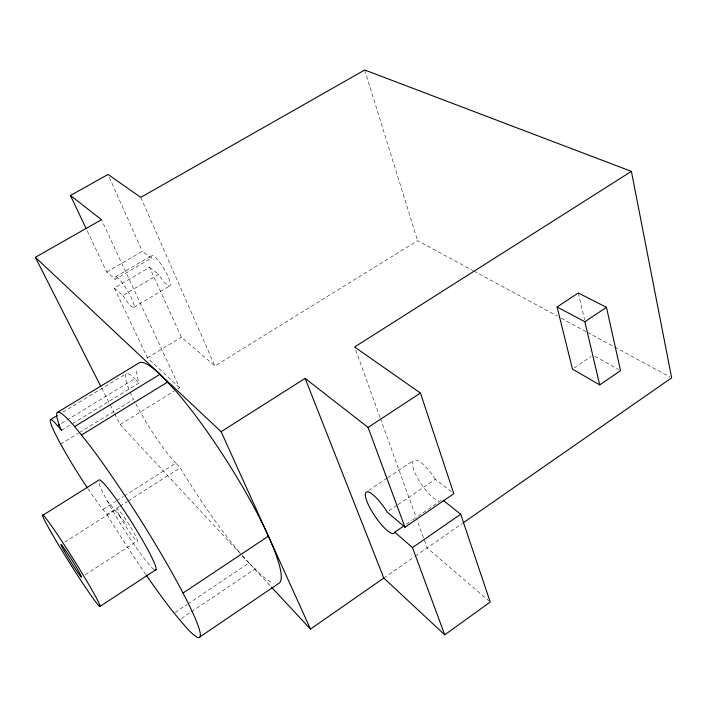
<?xml version="1.0" encoding="UTF-8"?>
<svg xmlns="http://www.w3.org/2000/svg" width="707" height="707" viewBox="0 0 707 707"><rect width="100%" height="100%" fill="white"/><g stroke="black" fill="none" stroke-linecap="round" stroke-linejoin="round"><path stroke-width="0.53" stroke-dasharray="3.54 2.65" d="M383.804 578.061L414.496 556.718M415.398 556.091L462.449 523.357M406.419 524.187L411.801 520.502M412.694 519.884L442.264 499.593M389 510.79L397.175 505.231M398.076 504.612L435.318 479.293L451.296 491.736M574.243 367.879L591.158 356.452M368.718 490.472L386.95 478.232M387.86 477.614L413.374 460.478M181.425 618.457L190.528 612.342M191.438 611.732L255.112 568.932L255.731 570.249M175.009 612.545L186.887 604.591M187.797 603.981L248.988 563.002L262.651 576.232A130.565 21.617 57.6 0 0 273.167 583.134M85.282 574.72L137.458 540.935M87.986 488.776A57.621 5.152 58 0 0 102.966 509.482L106.969 514.449L119.032 506.769M119.96 506.177L127.384 501.449M128.312 500.856L180.276 467.76L182.238 471.154A130.565 21.617 57.6 0 0 240.557 553.519M64.797 542.11L117.15 508.766M102.966 509.482L115.886 501.272M116.814 500.689L123.274 496.588M124.193 495.996L175.875 463.173L180.276 467.76M114.649 413.719L120.137 424.536L174.002 391.236M177.722 388.938L179.578 387.79L101.499 219.691M179.578 387.79L147.436 357.848L114.313 288.005L149.566 267.352L181.434 337.221L214.919 365.943L417.59 240.663L472.859 270.507M60.678 444.12L78.433 433.214M79.37 432.64L133.561 399.349A56.64 8.705 58.1 0 1 129.77 391.174M61.474 430.413L71.761 424.12M72.697 423.546L139.12 382.947L138.316 380.587A130.565 21.617 57.6 0 1 136.557 368.267M61.341 423.466L66.043 420.594M66.988 420.02L134.781 378.687L139.12 382.947M147.436 357.848L181.434 337.221M62.808 412.163L126.42 373.526M133.72 307.342L169.839 285.92M114.313 288.005L122.824 295.411L158.607 274.343L160.171 276.791A17.631 3.756 59.2 0 0 170.36 284.797A17.631 3.756 59.2 0 0 161.329 264.639A17.631 3.756 59.2 0 0 151.236 256.835L151.369 258.179L115.214 279.292L106.739 272.036L86.466 229.289M115.347 276.914L151.687 255.704M106.739 272.036L142.346 251.338L151.369 258.179M473.831 271.037L557.222 316.064M561.102 318.159L586.315 331.777M587.287 332.299L669.715 376.813M594.834 356.31L618.625 369.584M149.566 267.352L158.607 274.343M489.421 601.339L427.134 547.925L416.662 518.92M120.137 424.536L241.494 554.951M242.245 555.755L270.728 586.359M107.004 500.512L127.101 524.965M435.318 479.293L433.038 475.758A24.621 7.211 55.5 0 0 414.231 459.974A24.621 7.211 55.5 0 0 418.853 480.283A24.621 7.211 55.5 0 0 438.808 501.06M122.824 295.411L124.397 297.886A17.781 3.243 59.1 0 0 134.118 306.281A17.781 3.243 59.1 0 0 124.644 286.176A17.781 3.243 59.1 0 0 115.011 277.984L115.214 279.292M106.969 514.449L109.019 517.869A133.031 12.823 57.7 0 0 145.474 573.996M101.684 388.143L109.665 403.883M110.159 404.864L114.154 412.729M109.364 177.457L142.346 251.338M140.764 197.368L214.919 365.943M355.736 350.098L380.03 417.422M380.401 418.456L416.29 517.886M364.724 70.002L417.59 240.663M578.317 293.007L584.618 319.838M248.988 563.002A130.565 21.617 57.6 0 1 241.281 554.368M175.875 463.173A56.64 8.705 58.1 0 1 134.463 401.161M128.992 389.318A56.64 8.705 58.1 0 1 134.781 378.687M154.011 569.462A53.343 5.126 57.7 0 1 123 527.705A53.343 5.126 57.7 0 1 98.618 481.706M119.58 515.712A19.16 1.838 57.7 0 0 137.025 541.138A19.16 1.838 57.7 0 0 124.777 518.045A19.16 1.838 57.7 0 0 119.58 515.712"/><path stroke-width="1.06" d="M403.732 526.035L394.771 532.177L394.25 533.281A24.904 6.275 55.9 0 1 375.329 516.72A24.904 6.275 55.9 0 1 366.085 492.213A24.904 6.275 55.9 0 1 384.882 508.439L387.18 512.027L404.97 527.245L453.823 493.698L420.444 393.057L354.614 346.996L631.395 171.368L671.65 377.856L463.359 522.729M631.395 171.368L364.724 70.002L140.764 197.368L108.03 174.461L70.435 195.486L101.499 219.691L35.35 257.313L221.132 431.685L305.141 378.386L383.804 578.061L444.73 634.824L490.251 602.046L460.681 514.219L443.103 500.264M271.479 587.172L310.47 629.071L383.804 578.061M444.73 634.824L412.49 547.607L460.681 514.219M599.695 384.9L620.525 370.645L606.482 307.333L578.317 293.007L557.081 306.962L572.467 369.081L599.695 384.9L584.857 321.729L557.081 306.962M199.816 636.998L279.61 582.789A130.565 21.617 57.6 0 0 253.406 506.106A130.565 21.617 57.6 0 0 176.52 391.855L159.985 374.295A130.565 21.617 57.6 0 0 139.553 362.603L57.859 412.154M183.025 593.049L268.404 536.136M584.857 321.729L606.482 307.333M100.217 606.288L156.07 569.595M305.141 378.386L368.073 427.417L420.444 393.057M42.986 515.173L99.36 479.779A53.343 5.126 57.7 0 1 135.302 528.076A53.343 5.126 57.7 0 1 154.656 569.869M81.446 435.052L167.4 382.178L166.64 380.543M59.459 424.615L57.567 425.764L61.474 430.413L60.44 428.133A133.031 12.823 57.7 0 1 74.642 426.542L159.985 374.295M50.648 419.543L57.196 415.566M394.771 532.177L412.49 547.607M74.642 426.542L89.798 445.498A133.031 12.823 57.7 0 1 180.868 588.949A133.031 12.823 57.7 0 1 186.392 627.71L174.099 613.155A133.031 12.823 57.7 0 1 146.119 574.932M35.35 257.313L100.686 386.172M70.435 195.486L85.998 228.29M221.132 431.685L310.47 629.071M368.073 427.417L404.97 527.245M87.403 487.91A57.621 5.152 58 0 1 54.492 432.154A57.621 5.152 58 0 1 57.567 425.764M51.364 532.689A54.024 2.581 57.9 0 0 99.36 606.191A54.024 2.581 57.9 0 0 63.489 543.692A54.024 2.581 57.9 0 0 51.364 532.689M64.275 551.045A19.398 0.928 57.9 0 0 81.385 577.159A19.398 0.928 57.9 0 0 68.19 554.288A19.398 0.928 57.9 0 0 64.275 551.045"/></g></svg>
